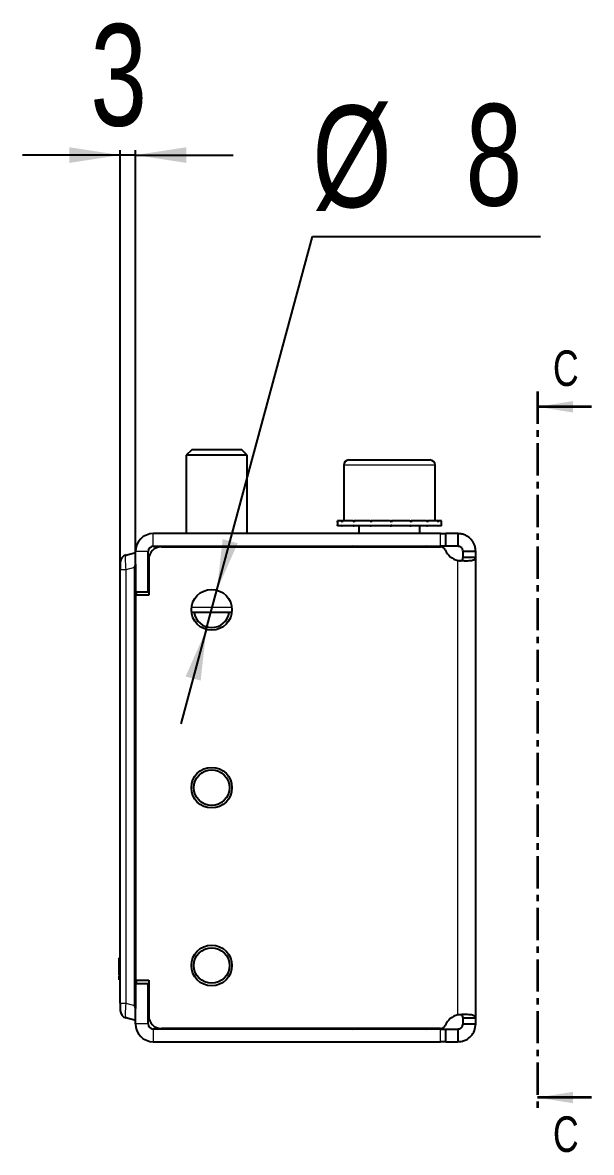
# Model space of a CAD drawing. Header units: millimetres. Extents: x -438 to 2305, y -470 to 586.
# Drawn here: x 594.3 to 706.3, y 173.2 to 395.5 of the extents above; entities that cross this region are included whole.
import ezdxf

# ---------------------------------------------------------------- set-up
doc = ezdxf.new("R2010")
doc.units = ezdxf.units.MM
doc.linetypes.add('CENTER', pattern=[10.16, 6.35, -1.27, 1.27, -1.27])
doc.layers.add('FORMAT', color=7, linetype='Continuous')
doc.styles.add('SLDTEXTSTYLE0', font='TXT', dxfattribs={"width": 0.75})
doc.dimstyles.new('SLDDIMSTYLE1', dxfattribs={"dimtxt": 20, "dimasz": 10, "dimexe": 0, "dimexo": 0.0625, "dimgap": 5, "dimtad": 2, "dimdec": 1, "dimrnd": 1e-09, "dimzin": 12, "dimdsep": 46, "dimtxsty": 'SLDTEXTSTYLE0', "dimsah": 1, "dimcen": 0.09, "dimadec": 0, "dimazin": 3, "dimtfac": 1, "dimtmove": 0, "dimatfit": 0, "dimfxl": 0, "dimfrac": 2, "dimtolj": 1, "dimtzin": 12, "dimarcsym": 0})
doc.dimstyles.new('SLDDIMSTYLE2', dxfattribs={"dimtxt": 20, "dimasz": 10, "dimexe": 0, "dimexo": 0.0625, "dimgap": 5, "dimtad": 0, "dimtih": 1, "dimtoh": 1, "dimdec": 1, "dimrnd": 1e-09, "dimzin": 12, "dimdsep": 46, "dimtxsty": 'SLDTEXTSTYLE0', "dimsah": 1, "dimcen": 0, "dimadec": 0, "dimazin": 3, "dimtfac": 1, "dimtmove": 0, "dimatfit": 3, "dimfxl": 0, "dimfrac": 2, "dimtolj": 1, "dimtzin": 12, "dimarcsym": 0})

# ---------------------------------------------------------------- blocks, each defined once
blk = doc.blocks.new('_D_4')
at = {"layer": 'FORMAT'}
for p, q in [((613.55, 369.45), (594.31, 369.45)), ((613.55, 287.86), (613.55, 370.45)), ((616.55, 369.45), (613.55, 369.45)), ((616.55, 282.86), (616.55, 370.45)), ((616.55, 369.45), (635.78, 369.45))]:
    blk.add_line(p, q, dxfattribs=at)
for points in [[(613.55, 369.45), (603.55, 370.99), (603.55, 367.91)], [(616.55, 369.45), (626.55, 367.91), (626.55, 370.99)]]:
    blk.add_solid(points, dxfattribs=at)
at = {"layer": 'FORMAT', "insert": (607.66, 395.23), "char_height": 20, "attachment_point": 1, "style": 'SLDTEXTSTYLE0'}
blk.add_mtext('3', dxfattribs=at)
blk = doc.blocks.new('_D_5')
at = {"layer": 'FORMAT'}
for p, q in [((632.59, 283.81), (651.39, 353.42)), ((651.39, 353.42), (696.33, 353.42)), ((630.5, 276.09), (632.59, 283.81)), ((630.5, 276.09), (625.49, 257.52))]:
    blk.add_line(p, q, dxfattribs=at)
for points in [[(632.59, 283.81), (636.68, 293.06), (633.71, 293.86)], [(630.5, 276.09), (626.41, 266.83), (629.38, 266.03)]]:
    blk.add_solid(points, dxfattribs=at)
at = {"layer": 'FORMAT', "char_height": 20, "attachment_point": 1, "style": 'SLDTEXTSTYLE0'}
for s, insert in [('%%c', (651.39, 379.2)), ('8', (681.55, 379.51))]:
    blk.add_mtext(s, dxfattribs=dict(at, insert=insert))

msp = doc.modelspace()

# ---------------------------------------------------------------- linework, layer by layer
at = {"color": 7, "linetype": 'CENTER', "lineweight": 35}
msp.add_line((695.69, 322.91), (695.69, 180.96), dxfattribs=at)
at = {"color": 7, "linetype": 'Continuous', "lineweight": 35}
for p, q in [((706.33, 319.91), (695.69, 319.91)), ((706.33, 183.96), (695.69, 183.96))]:
    msp.add_line(p, q, dxfattribs=at)
at = {"color": 7, "linetype": 'Continuous', "lineweight": 25}
for p, q in [((627.62, 311.45), (626.55, 310.37)), ((637.47, 311.45), (627.62, 311.45)), ((638.55, 310.37), (637.47, 311.45)), ((626.55, 310.37), (626.55, 294.95)), ((638.55, 310.37), (626.55, 310.37)), ((638.55, 294.95), (638.55, 310.37)), ((658.55, 309.45), (674.55, 309.45)), ((657.55, 308.45), (657.55, 297.45)), ((675.55, 297.45), (675.55, 308.45)), ((656.3, 297.45), (656.3, 296.45)), ((656.3, 297.45), (656.3, 297.2)), ((657.13, 297.45), (656.3, 297.45)), ((656.3, 297.45), (656.3, 297.45)), ((656.3, 296.45), (656.3, 296.7)), ((657.13, 296.45), (656.3, 296.45)), ((656.3, 296.45), (656.3, 296.45)), ((657.13, 297.45), (657.23, 297.45)), ((657.13, 296.45), (657.23, 296.45)), ((657.23, 297.45), (657.23, 297.2)), ((659.4, 297.45), (657.23, 297.45)), ((657.23, 296.45), (657.23, 296.7)), ((659.4, 296.45), (657.23, 296.45)), ((659.4, 297.45), (659.58, 297.45)), ((659.4, 296.45), (659.58, 296.45)), ((659.58, 297.45), (659.58, 297.2)), ((662.75, 297.45), (659.58, 297.45)), ((659.58, 296.45), (659.58, 296.7)), ((662.75, 296.45), (659.58, 296.45)), ((660.55, 296.45), (660.55, 294.95)), ((662.75, 297.45), (662.99, 297.45)), ((662.75, 296.45), (662.99, 296.45)), ((662.99, 297.45), (662.99, 297.2)), ((666.69, 297.45), (662.99, 297.45)), ((662.99, 296.45), (662.99, 296.7)), ((666.69, 296.45), (662.99, 296.45)), ((666.69, 297.45), (666.76, 297.45)), ((666.69, 296.45), (666.84, 296.45)), ((666.84, 296.45), (666.94, 296.45)), ((666.89, 297.45), (666.94, 297.45)), ((666.94, 297.45), (666.94, 297.2)), ((670.6, 297.45), (666.94, 297.45)), ((666.94, 296.45), (666.94, 296.7)), ((670.6, 296.45), (666.94, 296.45)), ((670.6, 297.45), (670.83, 297.45)), ((670.6, 296.45), (670.83, 296.45)), ((670.83, 297.45), (670.83, 297.2)), ((673.89, 297.45), (670.83, 297.45)), ((670.83, 296.45), (670.83, 296.7)), ((673.89, 296.45), (670.83, 296.45)), ((672.55, 294.95), (672.55, 296.45)), ((673.89, 297.45), (674.06, 297.45)), ((673.89, 296.45), (674.06, 296.45)), ((674.06, 297.45), (674.06, 297.2)), ((676.07, 297.45), (674.06, 297.45)), ((674.06, 296.45), (674.06, 296.7)), ((676.07, 296.45), (674.06, 296.45)), ((676.07, 297.45), (676.16, 297.45)), ((676.07, 296.45), (676.16, 296.45)), ((676.16, 297.45), (676.16, 297.2)), ((676.79, 297.45), (676.16, 297.45)), ((676.16, 296.45), (676.16, 296.7)), ((676.79, 296.45), (676.16, 296.45)), ((676.8, 296.45), (676.8, 297.45)), ((676.64, 294.95), (620.05, 294.95)), ((676.64, 294.95), (677.64, 294.95)), ((677.64, 292.45), (677.64, 294.95)), ((680.05, 294.95), (677.64, 294.95)), ((680.05, 294.95), (680.05, 292.45)), ((616.55, 283.5), (616.55, 291.45)), ((619.05, 283.5), (619.05, 291.45)), ((620.05, 292.45), (676.64, 292.45)), ((621.65, 292.35), (676.62, 292.35)), ((622.3, 292.45), (622.3, 292.35)), ((622.59, 292.45), (622.59, 292.35)), ((624.27, 292.45), (624.27, 292.35)), ((627.22, 292.45), (627.22, 292.35)), ((630.98, 292.45), (630.98, 292.35)), ((634.97, 292.45), (634.97, 292.35)), ((638.6, 292.45), (638.6, 292.35)), ((641.3, 292.45), (641.3, 292.35)), ((642.67, 292.45), (642.67, 292.35)), ((642.8, 292.35), (642.8, 292.45)), ((677.64, 292.45), (676.64, 292.45)), ((680.05, 292.45), (677.64, 292.45)), ((683.55, 291.45), (681.05, 291.45)), ((681.05, 290.23), (681.05, 291.45)), ((683.55, 290.23), (683.55, 291.45)), ((613.55, 289.3), (613.55, 287.85)), ((614.66, 290.74), (616.35, 291.2)), ((616.35, 291.2), (616.55, 291.2)), ((619.15, 289.85), (619.15, 282.85)), ((683.55, 290.23), (681.05, 290.23)), ((683.55, 199.67), (683.55, 290.23)), ((613.55, 213.4), (613.55, 287.85)), ((616.35, 288.3), (616.35, 202.1)), ((616.55, 288.92), (616.55, 201.47)), ((616.55, 283.5), (619.05, 283.5)), ((616.55, 207.05), (616.55, 282.85)), ((619.15, 282.85), (616.55, 282.85)), ((619.15, 284.43), (619.05, 284.21)), ((635.51, 279.45), (627.58, 279.45)), ((613.35, 211.45), (613.55, 211.45)), ((613.55, 205.2), (613.55, 213.4)), ((613.35, 211.1), (613.55, 211.1)), ((613.35, 210.38), (613.35, 211.1)), ((613.35, 210.38), (613.55, 210.38)), ((613.35, 209.43), (613.35, 209.54)), ((613.35, 207.97), (613.55, 207.97)), ((613.35, 207.43), (613.35, 207.97)), ((613.35, 207.43), (613.55, 207.43)), ((613.35, 207.14), (613.55, 207.14)), ((616.55, 207.05), (619.15, 207.05)), ((619.15, 207.05), (619.15, 200.05)), ((613.55, 202.55), (613.55, 205.2)), ((616.55, 198.45), (616.55, 206.4)), ((616.55, 206.4), (619.05, 206.4)), ((619.05, 198.45), (619.05, 206.4)), ((619.15, 205.97), (619.05, 206.18)), ((613.55, 202.55), (613.55, 201.1)), ((616.35, 199.2), (614.66, 199.65)), ((616.55, 199.2), (616.35, 199.2)), ((681.05, 199.67), (683.55, 199.67)), ((681.05, 198.45), (681.05, 199.67)), ((681.05, 198.45), (683.55, 198.45)), ((683.55, 198.45), (683.55, 199.67)), ((676.64, 197.45), (620.05, 197.45)), ((676.62, 197.55), (621.65, 197.55)), ((676.64, 197.45), (677.64, 197.45)), ((677.64, 194.95), (677.64, 197.45)), ((677.64, 197.45), (680.05, 197.45)), ((680.05, 197.45), (680.05, 194.95)), ((620.05, 194.95), (676.64, 194.95)), ((677.64, 194.95), (676.64, 194.95)), ((677.64, 194.95), (680.05, 194.95))]:
    msp.add_line(p, q, dxfattribs=at)
at = {"color": 8, "linetype": 'Continuous', "lineweight": 18}
for p, q in [((675.55, 308.45), (657.55, 308.45)), ((620.05, 292.45), (620.05, 294.95)), ((676.64, 292.45), (676.64, 294.95)), ((619.05, 291.45), (616.55, 291.45)), ((680.05, 200.22), (680.05, 289.67)), ((614.66, 287.85), (613.55, 287.85)), ((616.35, 288.3), (614.66, 287.85)), ((614.66, 287.85), (614.66, 202.55)), ((616.74, 283.5), (616.74, 282.85)), ((627.58, 280.45), (635.51, 280.45)), ((613.35, 209.25), (613.55, 209.25)), ((616.74, 207.05), (616.74, 206.4)), ((613.55, 202.55), (614.66, 202.55)), ((614.66, 202.55), (616.35, 202.1)), ((619.05, 198.45), (616.55, 198.45)), ((620.05, 197.45), (620.05, 194.95)), ((676.64, 194.95), (676.64, 197.45))]:
    msp.add_line(p, q, dxfattribs=at)
at = {"color": 7, "linetype": 'Continuous', "lineweight": 25}
for centre, radius in [((631.55, 279.95), 4), ((631.55, 244.95), 4), ((631.55, 244.95), 3.5), ((631.55, 209.95), 4), ((631.55, 209.95), 3.5)]:
    msp.add_circle(centre, radius, dxfattribs=at)
for centre, radius, start, end in [((658.55, 308.45), 1, 90, 180), ((674.55, 308.45), 1, 0, 90), ((620.05, 291.45), 3.5, 90, 180), ((620.05, 291.45), 1, 90, 180), ((621.65, 289.85), 2.5, 90, 180), ((659.2, 292.1), 0.35, 45.5847, 90), ((673.9, 292.1), 0.35, 90, 134.4153), ((676.62, 291.35), 1, 22.8854, 90), ((680.77, 293.1), 3.5, 202.8854, 258.1052), ((615.05, 289.3), 1.5, 105, 180), ((631.55, 279.95), 3.5, 188.2132, 351.7868), ((615.05, 201.1), 1.5, 180, 255), ((680.77, 196.8), 3.5, 101.8948, 157.1146), ((620.05, 198.45), 3.5, 180, 270), ((620.05, 198.45), 1, 180, 270), ((621.65, 200.05), 2.5, 180, 270), ((676.62, 198.55), 1, 270, 337.1146), ((659.2, 197.8), 0.35, 270, 314.4153), ((673.9, 197.8), 0.35, 225.5847, 270)]:
    msp.add_arc(centre, radius, start, end, dxfattribs=at)
at = {"color": 8, "linetype": 'Continuous', "lineweight": 18}
for centre, major_axis, start_param, end_param in [((615.05, 287.74), (-0.38, 3), 0.016741, 1.520499), ((615.05, 202.65), (0.38, 3), 1.621093, 3.124852)]:
    msp.add_ellipse(centre, major_axis=major_axis, ratio=0.123038, start_param=start_param, end_param=end_param, dxfattribs=at)
at = {"color": 7, "linetype": 'Continuous', "lineweight": 25}
for centre, major_axis, start_param, end_param in [((627.94, 291.2), (-11.57, -3.1), 6.030113, 6.216148), ((627.94, 199.2), (-11.57, 3.1), 0.067037, 0.253072)]:
    msp.add_ellipse(centre, major_axis=major_axis, ratio=0.250563, start_param=start_param, end_param=end_param, dxfattribs=at)
for points, knots in [([(656.3, 297.2), (656.3, 297.24), (656.3, 297.3), (656.3, 297.38), (656.3, 297.43), (656.3, 297.45)], [0, 0, 0, 0, 0.499981, 0.749988, 1, 1, 1, 1]), ([(656.3, 296.45), (656.3, 296.47), (656.3, 296.51), (656.3, 296.59), (656.3, 296.66), (656.3, 296.7)], [0, 0, 0, 0, 0.2501401, 0.5002802, 1, 1, 1, 1]), ([(657.23, 297.2), (657.21, 297.24), (657.19, 297.3), (657.15, 297.38), (657.14, 297.43), (657.13, 297.45)], [0, 0, 0, 0, 0.499981, 0.749988, 1, 1, 1, 1]), ([(657.13, 296.45), (657.14, 296.47), (657.15, 296.51), (657.19, 296.59), (657.21, 296.66), (657.23, 296.7)], [0, 0, 0, 0, 0.25014, 0.50028, 1, 1, 1, 1]), ([(659.58, 297.2), (659.55, 297.24), (659.5, 297.3), (659.44, 297.38), (659.41, 297.43), (659.4, 297.45)], [0, 0, 0, 0, 0.499981, 0.749988, 1, 1, 1, 1]), ([(659.4, 296.45), (659.41, 296.47), (659.44, 296.51), (659.5, 296.59), (659.55, 296.66), (659.58, 296.7)], [0, 0, 0, 0, 0.25014, 0.50028, 1, 1, 1, 1]), ([(662.99, 297.2), (662.95, 297.24), (662.89, 297.3), (662.81, 297.38), (662.77, 297.43), (662.75, 297.45)], [0, 0, 0, 0, 0.499981, 0.749988, 1, 1, 1, 1]), ([(662.75, 296.45), (662.77, 296.47), (662.81, 296.51), (662.89, 296.59), (662.95, 296.66), (662.99, 296.7)], [0, 0, 0, 0, 0.25014, 0.50028, 1, 1, 1, 1]), ([(666.94, 297.2), (666.89, 297.24), (666.83, 297.3), (666.75, 297.38), (666.71, 297.43), (666.69, 297.45)], [0, 0, 0, 0, 0.499981, 0.749988, 1, 1, 1, 1]), ([(666.69, 296.45), (666.71, 296.47), (666.75, 296.51), (666.83, 296.59), (666.89, 296.66), (666.94, 296.7)], [0, 0, 0, 0, 0.25014, 0.50028, 1, 1, 1, 1]), ([(666.94, 297.2), (666.92, 297.27), (666.89, 297.4), (666.85, 297.43), (666.84, 297.45)], [0, 0, 0, 0, 0.561794, 1, 1, 1, 1]), ([(666.94, 296.7), (666.92, 296.62), (666.89, 296.49), (666.85, 296.46), (666.84, 296.45)], [0, 0, 0, 0, 0.561794, 1, 1, 1, 1]), ([(670.83, 297.2), (670.79, 297.24), (670.73, 297.3), (670.65, 297.38), (670.62, 297.43), (670.6, 297.45)], [0, 0, 0, 0, 0.499981, 0.749988, 1, 1, 1, 1]), ([(670.6, 296.45), (670.62, 296.47), (670.65, 296.51), (670.73, 296.59), (670.79, 296.66), (670.83, 296.7)], [0, 0, 0, 0, 0.25014, 0.50028, 1, 1, 1, 1]), ([(674.06, 297.2), (674.04, 297.24), (673.99, 297.3), (673.94, 297.38), (673.91, 297.43), (673.89, 297.45)], [0, 0, 0, 0, 0.499981, 0.749988, 1, 1, 1, 1]), ([(673.89, 296.45), (673.91, 296.47), (673.94, 296.51), (673.99, 296.59), (674.04, 296.66), (674.06, 296.7)], [0, 0, 0, 0, 0.25014, 0.50028, 1, 1, 1, 1]), ([(676.16, 297.2), (676.14, 297.24), (676.12, 297.3), (676.09, 297.38), (676.08, 297.43), (676.07, 297.45)], [0, 0, 0, 0, 0.499981, 0.749988, 1, 1, 1, 1]), ([(676.07, 296.45), (676.08, 296.47), (676.09, 296.51), (676.12, 296.59), (676.14, 296.66), (676.16, 296.7)], [0, 0, 0, 0, 0.2501401, 0.5002802, 1, 1, 1, 1]), ([(683.55, 291.45), (683.53, 291.71), (683.5, 292.2), (683.21, 293.02), (682.75, 293.73), (682.12, 294.29), (681.51, 294.65), (680.8, 294.9), (680.3, 294.93), (680.05, 294.95)], [0, 0, 0, 0, 0.144067, 0.271276, 0.474907, 0.597997, 0.726338, 0.860245, 1, 1, 1, 1]), ([(622.55, 292.35), (622.55, 292.36), (622.54, 292.39), (622.54, 292.43), (622.53, 292.45)], [0, 0, 0, 0, 0.374848, 1, 1, 1, 1]), ([(624.19, 292.35), (624.18, 292.36), (624.16, 292.39), (624.14, 292.43), (624.13, 292.45)], [0, 0, 0, 0, 0.374848, 1, 1, 1, 1]), ([(627.09, 292.35), (627.08, 292.36), (627.06, 292.39), (627.03, 292.43), (627.01, 292.45)], [0, 0, 0, 0, 0.374848, 1, 1, 1, 1]), ([(630.83, 292.35), (630.82, 292.36), (630.79, 292.39), (630.75, 292.43), (630.73, 292.45)], [0, 0, 0, 0, 0.374848, 1, 1, 1, 1]), ([(634.83, 292.35), (634.82, 292.36), (634.78, 292.39), (634.75, 292.43), (634.73, 292.45)], [0, 0, 0, 0, 0.374848, 1, 1, 1, 1]), ([(638.48, 292.35), (638.47, 292.36), (638.44, 292.39), (638.41, 292.43), (638.4, 292.45)], [0, 0, 0, 0, 0.374848, 1, 1, 1, 1]), ([(641.23, 292.35), (641.22, 292.36), (641.2, 292.39), (641.18, 292.43), (641.17, 292.45)], [0, 0, 0, 0, 0.374848, 1, 1, 1, 1]), ([(642.65, 292.35), (642.65, 292.36), (642.64, 292.39), (642.64, 292.43), (642.63, 292.45)], [0, 0, 0, 0, 0.374848, 1, 1, 1, 1]), ([(681.05, 291.45), (681.03, 291.59), (681.01, 291.78), (680.88, 292), (680.78, 292.14), (680.64, 292.26), (680.46, 292.36), (680.26, 292.43), (680.12, 292.44), (680.05, 292.45)], [0, 0, 0, 0, 0.294103, 0.406373, 0.497014, 0.611853, 0.731691, 0.860101, 1, 1, 1, 1]), ([(680.05, 289.67), (680.36, 289.66), (680.95, 289.63), (681.9, 289.61), (682.76, 289.65), (683.42, 289.87), (683.5, 290.1), (683.55, 290.23)], [0, 0, 0, 0, 0.17084, 0.319217, 0.548103, 0.767822, 1, 1, 1, 1]), ([(680.05, 289.67), (680.14, 289.66), (680.3, 289.63), (680.52, 289.62), (680.69, 289.63), (680.82, 289.68), (680.92, 289.77), (681.02, 289.94), (681.04, 290.11), (681.05, 290.23)], [0, 0, 0, 0, 0.154359, 0.287283, 0.400435, 0.496544, 0.604314, 0.723151, 1, 1, 1, 1]), ([(613.35, 211.1), (613.35, 211.21), (613.35, 211.42), (613.35, 211.44), (613.35, 211.45)], [0, 0, 0, 0, 0.5368, 1, 1, 1, 1]), ([(613.35, 209.25), (613.35, 209.42), (613.35, 209.75), (613.35, 210.17), (613.35, 210.36), (613.35, 210.45)], [0, 0, 0, 0, 0.346986, 0.702168, 1, 1, 1, 1]), ([(613.35, 208.1), (613.35, 208.13), (613.35, 208.26), (613.35, 208.66), (613.35, 209.06), (613.35, 209.25)], [0, 0, 0, 0, 0.1363018, 0.576865, 1, 1, 1, 1]), ([(613.35, 207.14), (613.35, 207.16), (613.35, 207.18), (613.35, 207.36), (613.35, 207.43)], [0, 0, 0, 0, 0.577653, 1, 1, 1, 1]), ([(683.55, 199.67), (683.49, 199.79), (683.4, 200.01), (682.84, 200.21), (682.24, 200.27), (681.6, 200.3), (680.86, 200.28), (680.32, 200.24), (680.05, 200.22)], [0, 0, 0, 0, 0.254149, 0.448213, 0.574908, 0.708872, 0.850468, 1, 1, 1, 1]), ([(681.05, 199.67), (681.03, 199.79), (681.01, 199.99), (680.86, 200.2), (680.73, 200.25), (680.68, 200.26)], [0, 0, 0, 0, 0.488232, 0.819706, 1, 1, 1, 1]), ([(680.05, 197.45), (680.13, 197.45), (680.28, 197.46), (680.49, 197.55), (680.66, 197.65), (680.79, 197.77), (680.9, 197.91), (681.02, 198.15), (681.03, 198.32), (681.05, 198.45)], [0, 0, 0, 0, 0.1567865, 0.2908092, 0.4035006, 0.4972984, 0.6071328, 0.7261813, 1, 1, 1, 1]), ([(680.05, 194.95), (680.34, 194.97), (680.89, 195.01), (681.79, 195.36), (682.68, 196.03), (683.4, 197.14), (683.5, 198), (683.55, 198.45)], [0, 0, 0, 0, 0.16069, 0.3013121, 0.5219513, 0.7535732, 1, 1, 1, 1])]:
    msp.add_open_spline(points, degree=3, knots=knots, dxfattribs=at)
at = {"color": 7, "linetype": 'Continuous', "lineweight": 35}
for points in [[(695.69, 319.91), (702.69, 318.79), (702.69, 321.03)], [(695.69, 183.96), (702.69, 182.84), (702.69, 185.08)]]:
    msp.add_solid(points, dxfattribs=at)

# ---------------------------------------------------------------- texts
at = {"color": 7, "linetype": 'Continuous', "char_height": 7, "attachment_point": 1, "style": 'SLDTEXTSTYLE0'}
for insert in [(698.76, 331.01), (698.76, 180.26)]:
    msp.add_mtext('C', dxfattribs=dict(at, insert=insert))

# ---------------------------------------------------------------- dimensions: what is measured, and where the dimension line sits
at = {"layer": 'FORMAT'}
dim = msp.add_linear_dim(base=(613.55, 369.45), p1=(616.55, 282.85), p2=(613.55, 287.85), dimstyle='SLDDIMSTYLE1', dxfattribs=at)
dim.commit()
dim.dimension.update_dxf_attribs({"geometry": '_D_4', "text_midpoint": (615.05, 369.45), "dimtype": 160})
dim = msp.add_diameter_dim_2p(p1=(632.59, 283.81), p2=(630.5, 276.09), dimstyle='SLDDIMSTYLE2', dxfattribs=at)
dim.commit()
dim.dimension.update_dxf_attribs({"geometry": '_D_5', "text_midpoint": (673.86, 369.45), "dimtype": 163})

doc.saveas('drawing.dxf')
